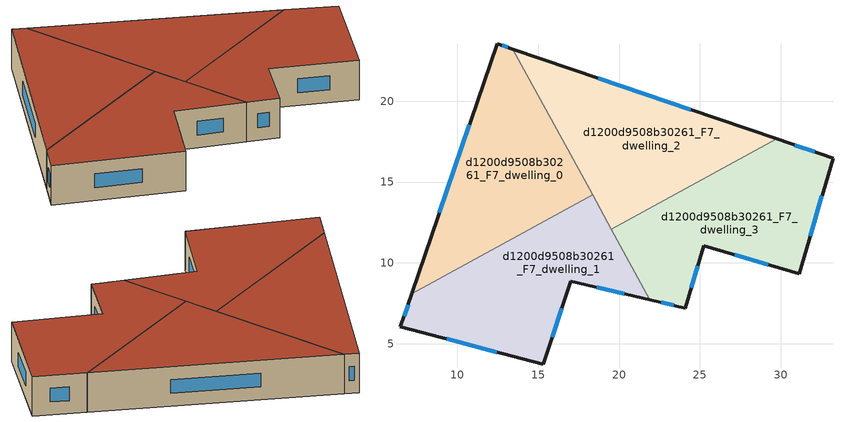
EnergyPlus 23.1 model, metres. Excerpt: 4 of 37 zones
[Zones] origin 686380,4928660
d1200d9508b30261_F7_dwelling_0
 floor to d1200d9508b30261_F6_dwelling_0 (EU_floor_Construction): 13.43,23.23 18.36,14.2 7.18,8.08 12.45,23.56 z21
 wall outside (EU_wall_Construction): 13.43,23.23 12.45,23.56 7.18,8.08 z21:24
 wall to d1200d9508b30261_F7_dwelling_1 (EU_wall_Construction): 7.18,8.08 18.36,14.2 z21:24
 wall to d1200d9508b30261_F7_dwelling_2 (EU_wall_Construction): 18.36,14.2 13.43,23.23 z21:24
 window (EU_Window_Construction): 13.11,23.34 12.77,23.45 / 10.74,18.54 8.89,13.1 z21.97:23.03
 roof outside (EU_roof_Construction): 18.36,14.2 13.43,23.23 12.45,23.56 7.18,8.08 z24
d1200d9508b30261_F7_dwelling_1
 floor to d1200d9508b30261_F6_dwelling_1 (EU_floor_Construction): 18.36,14.2 21.91,7.72 17.03,8.86 15.31,3.73 6.48,6.05 7.18,8.08 z21
 wall outside (EU_wall_Construction): 7.18,8.08 6.48,6.05 15.31,3.73 17.03,8.86 21.91,7.72 z21:24
 wall to d1200d9508b30261_F7_dwelling_3 (EU_wall_Construction): 21.91,7.72 19.53,12.08 z21:24
 wall to d1200d9508b30261_F7_dwelling_2 (EU_wall_Construction): 19.53,12.08 18.36,14.2 z21:24
 window (EU_Window_Construction): 18.61,8.49 20.33,8.09 / 15.86,5.39 16.47,7.2 / 9.34,5.3 12.45,4.48 / 6.95,7.42 6.71,6.71 z21.97:23.03
 roof outside (EU_roof_Construction): 21.91,7.72 18.36,14.2 7.18,8.08 6.48,6.05 15.31,3.73 17.03,8.86 z24
d1200d9508b30261_F7_dwelling_2
 floor to d1200d9508b30261_F6_dwelling_2 (EU_floor_Construction): 29.74,17.67 19.53,12.08 13.43,23.23 z21
 wall outside (EU_wall_Construction): 29.74,17.67 13.43,23.23 z21:24
 wall to d1200d9508b30261_F7_dwelling_3 (EU_wall_Construction): 19.53,12.08 29.74,17.67 z21:24
 window (EU_Window_Construction): 24.45,19.47 18.71,21.43 z21.97:23.03
 roof outside (EU_roof_Construction): 29.74,17.67 13.43,23.23 19.53,12.08 z24
d1200d9508b30261_F7_dwelling_3
 floor to d1200d9508b30261_F6_dwelling_3 (EU_floor_Construction): 33.23,16.48 31.14,9.34 25.23,11.07 24.1,7.21 21.91,7.72 19.53,12.08 29.74,17.67 z21
 wall outside (EU_wall_Construction): 21.91,7.72 24.1,7.21 25.23,11.07 31.14,9.34 33.23,16.48 29.74,17.67 z21:24
 window (EU_Window_Construction): 24.47,8.46 24.87,9.82 / 22.62,7.55 23.39,7.37 / 32.1,16.87 30.87,17.28 / 31.82,11.65 32.55,14.16 / 27.15,10.51 29.22,9.9 z21.97:23.03
 roof outside (EU_roof_Construction): 31.14,9.34 33.23,16.48 29.74,17.67 19.53,12.08 21.91,7.72 24.1,7.21 25.23,11.07 z24
[Building]
EU S2 Campaign: North Axis=0; Terrain=City; Solar Distribution=FullExterior
[Site:Location]
Bologna: Latitude=44.5; Longitude=11.25; Time Zone=1; Elevation=37
[SizingPeriod:WeatherFileDays]
AnnualSizingPeriod: Begin Month=1; Begin Day of Month=1; End Month=12; End Day of Month=31; Day of Week for Start Day=Monday; Use Weather File Daylight Saving Period=No; Use Weather File Rain and Snow Indicators=No
[MATERIAL]
EU_InternalMass_Material: Roughness=MediumRough; Thickness=0.1; Conductivity=1; Density=1800; Specific Heat=900; Thermal Absorptance=0.9; Solar Absorptance=0.7; Visible Absorptance=0.7
[MATERIAL:NOMASS] Roughness=MediumRough; Thermal Absorptance=0.9; Solar Absorptance=0.7; Visible Absorptance=0.7
Name | Thermal Resistance
EU_wall_NoMass | 0.779417
EU_roof_NoMass | 0.435466
EU_floor_NoMass | 0.588222
[WINDOWMATERIAL:SIMPLEGLAZINGSYSTEM]
EU_Window_SimpleGlazing: UFactor=5.16242; Solar Heat Gain Coefficient=0.85; Visible Transmittance=0.85
[CONSTRUCTION]
EU_wall_Construction: EU_wall_NoMass
EU_roof_Construction: EU_roof_NoMass
EU_floor_Construction: EU_floor_NoMass
EU_Window_Construction: EU_Window_SimpleGlazing
EU_InternalMass_Construction: EU_InternalMass_Material
[ZONE] Type=1; Multiplier=1; Ceiling Height=autocalculate; Floor Area=autocalculate; Part of Total Floor Area=Yes
Name | Volume
d1200d9508b30261_F7_dwelling_0 | 221.922
d1200d9508b30261_F7_dwelling_1 | 221.919
d1200d9508b30261_F7_dwelling_2 | 221.965
d1200d9508b30261_F7_dwelling_3 | 221.936
[INTERNALMASS] Construction=EU_InternalMass_Construction
Name | Zone or ZoneList | Surface Area
d1200d9508b30261_F7_dwelling_0_EU_InternalMass | d1200d9508b30261_F7_dwelling_0 | 73.9728
d1200d9508b30261_F7_dwelling_1_EU_InternalMass | d1200d9508b30261_F7_dwelling_1 | 73.9734
d1200d9508b30261_F7_dwelling_2_EU_InternalMass | d1200d9508b30261_F7_dwelling_2 | 73.9838
d1200d9508b30261_F7_dwelling_3_EU_InternalMass | d1200d9508b30261_F7_dwelling_3 | 73.9794
[OTHEREQUIPMENT] Fuel Type=Electricity; Design Level Calculation Method=Watts/Area; Power per Zone Floor Area=1; Fraction Latent=0; Fraction Radiant=0; Fraction Lost=0; Carbon Dioxide Generation Rate=0; EndUse Subcategory=EU_Step8_InternalGains
Name | Zone or ZoneList or Space or SpaceList | Schedule
EU_Step8_InternalGain_d1200d9508b30261_F7_dwelling_0_f000 | d1200d9508b30261_F7_dwelling_0 | EU_Step8_GainSchedule_d1200d9508b30261_F7_dwelling_0_f000
EU_Step8_InternalGain_d1200d9508b30261_F7_dwelling_1_f000 | d1200d9508b30261_F7_dwelling_1 | EU_Step8_GainSchedule_d1200d9508b30261_F7_dwelling_1_f000
EU_Step8_InternalGain_d1200d9508b30261_F7_dwelling_2_f000 | d1200d9508b30261_F7_dwelling_2 | EU_Step8_GainSchedule_d1200d9508b30261_F7_dwelling_2_f000
EU_Step8_InternalGain_d1200d9508b30261_F7_dwelling_3_f000 | d1200d9508b30261_F7_dwelling_3 | EU_Step8_GainSchedule_d1200d9508b30261_F7_dwelling_3_f000
[ZONEVENTILATION:DESIGNFLOWRATE] Schedule=EU_AlwaysOn; Design Flow Rate Calculation Method=AirChanges/Hour; Air Changes per Hour=0.712058; Ventilation Type=Natural; Fan Pressure Rise=0; Fan Total Efficiency=1; Constant Term Coefficient=1; Temperature Term Coefficient=0; Velocity Term Coefficient=0; Velocity Squared Term Coefficient=0; Minimum Indoor Temperature=-100; Maximum Indoor Temperature=100; Delta Temperature=-100; Minimum Outdoor Temperature=-100; Maximum Outdoor Temperature=100; Maximum Wind Speed=40
Name | Zone or ZoneList or Space or SpaceList
EU_ConstantAir_d1200d9508b30261_F7_dwelling_0 | d1200d9508b30261_F7_dwelling_0
EU_ConstantAir_d1200d9508b30261_F7_dwelling_1 | d1200d9508b30261_F7_dwelling_1
EU_ConstantAir_d1200d9508b30261_F7_dwelling_2 | d1200d9508b30261_F7_dwelling_2
EU_ConstantAir_d1200d9508b30261_F7_dwelling_3 | d1200d9508b30261_F7_dwelling_3
[HVACTEMPLATE:THERMOSTAT] Constant Heating Setpoint=20; Constant Cooling Setpoint=50
EU_HeatOnly_d1200d9508b30261_F3_dwelling_0; EU_HeatOnly_d1200d9508b30261_F3_dwelling_1; EU_HeatOnly_d1200d9508b30261_F3_dwelling_2; EU_HeatOnly_d1200d9508b30261_F3_dwelling_3; EU_HeatOnly_d1200d9508b30261_F3_dwelling_4; EU_HeatOnly_d1200d9508b30261_F4_dwelling_0; EU_HeatOnly_d1200d9508b30261_F4_dwelling_1; EU_HeatOnly_d1200d9508b30261_F4_dwelling_2; EU_HeatOnly_d1200d9508b30261_F4_dwelling_3; EU_HeatOnly_d1200d9508b30261_F4_dwelling_4; EU_HeatOnly_d1200d9508b30261_F5_dwelling_0; EU_HeatOnly_d1200d9508b30261_F5_dwelling_1; EU_HeatOnly_d1200d9508b30261_F5_dwelling_2; EU_HeatOnly_d1200d9508b30261_F5_dwelling_3; EU_HeatOnly_d1200d9508b30261_F6_dwelling_0; EU_HeatOnly_d1200d9508b30261_F6_dwelling_1; EU_HeatOnly_d1200d9508b30261_F6_dwelling_2; EU_HeatOnly_d1200d9508b30261_F6_dwelling_3; EU_HeatOnly_d1200d9508b30261_F7_dwelling_0; EU_HeatOnly_d1200d9508b30261_F7_dwelling_1; EU_HeatOnly_d1200d9508b30261_F7_dwelling_2; EU_HeatOnly_d1200d9508b30261_F7_dwelling_3
[HVACTEMPLATE:ZONE:IDEALLOADSAIRSYSTEM] System Availability Schedule=EU_AlwaysOn; Maximum Heating Supply Air Temperature=50; Minimum Cooling Supply Air Temperature=13; Maximum Heating Supply Air Humidity Ratio=0.0156; Minimum Cooling Supply Air Humidity Ratio=0.0077; Heating Limit=NoLimit; Cooling Limit=NoLimit; Heating Availability Schedule=EU_AlwaysOn; Cooling Availability Schedule=EU_CoolingOff; Dehumidification Control Type=ConstantSensibleHeatRatio; Cooling Sensible Heat Ratio=0.7; Dehumidification Setpoint=60; Humidification Control Type=None; Humidification Setpoint=30; Outdoor Air Method=None; Outdoor Air Flow Rate per Person=0.00944; Outdoor Air Flow Rate per Zone Floor Area=0; Outdoor Air Flow Rate per Zone=0; Demand Controlled Ventilation Type=None; Outdoor Air Economizer Type=NoEconomizer; Heat Recovery Type=None; Sensible Heat Recovery Effectiveness=0.7; Latent Heat Recovery Effectiveness=0.65
Name | Template Thermostat
d1200d9508b30261_F7_dwelling_0 | EU_HeatOnly_d1200d9508b30261_F7_dwelling_0
d1200d9508b30261_F7_dwelling_1 | EU_HeatOnly_d1200d9508b30261_F7_dwelling_1
d1200d9508b30261_F7_dwelling_2 | EU_HeatOnly_d1200d9508b30261_F7_dwelling_2
d1200d9508b30261_F7_dwelling_3 | EU_HeatOnly_d1200d9508b30261_F7_dwelling_3
[SIZING:ZONE] Zone Cooling Design Supply Air Temperature Input Method=SupplyAirTemperature; Zone Cooling Design Supply Air Temperature=13; Zone Heating Design Supply Air Temperature Input Method=SupplyAirTemperature; Zone Heating Design Supply Air Temperature=50; Zone Cooling Design Supply Air Humidity Ratio=0.008; Zone Heating Design Supply Air Humidity Ratio=0.008; Cooling Design Air Flow Method=DesignDay; Cooling Design Air Flow Rate=0; Cooling Minimum Air Flow per Zone Floor Area=0.000762; Cooling Minimum Air Flow=0; Cooling Minimum Air Flow Fraction=0.2; Heating Design Air Flow Method=DesignDay; Heating Design Air Flow Rate=0; Heating Maximum Air Flow per Zone Floor Area=0.002032; Heating Maximum Air Flow=0.141576; Heating Maximum Air Flow Fraction=0.3; Account for Dedicated Outdoor Air System=No; Dedicated Outdoor Air System Control Strategy=NeutralSupplyAir; Dedicated Outdoor Air Low Setpoint Temperature for Design=autosize; Dedicated Outdoor Air High Setpoint Temperature for Design=autosize; Zone Load Sizing Method=Sensible Load Only No Latent Load; Zone Latent Cooling Design Supply Air Humidity Ratio Input Method=HumidityRatioDifference; Zone Cooling Design Supply Air Humidity Ratio Difference=0.005; Zone Latent Heating Design Supply Air Humidity Ratio Input Method=HumidityRatioDifference; Zone Humidification Design Supply Air Humidity Ratio Difference=0.005
d1200d9508b30261_F7_dwelling_0; d1200d9508b30261_F7_dwelling_1; d1200d9508b30261_F7_dwelling_2; d1200d9508b30261_F7_dwelling_3
[SCHEDULE:CONSTANT]
Name | Hourly Value
EU_AlwaysOn | 1
EU_CoolingOff | 0
[SCHEDULE:FILE] Column Number=1; Rows to Skip at Top=0; Number of Hours of Data=8760; Column Separator=Comma; Interpolate to Timestep=No; Minutes per Item=60; Adjust Schedule for Daylight Savings=Yes
Name | File
EU_Step8_GainSchedule_d1200d9508b30261_F7_dwelling_0_f000 | ../../schedules/d1200d9508b30261/d1200d9508b30261_F7_dwelling_0_f000_gain.csv
EU_Step8_GainSchedule_d1200d9508b30261_F7_dwelling_1_f000 | ../../schedules/d1200d9508b30261/d1200d9508b30261_F7_dwelling_1_f000_gain.csv
EU_Step8_GainSchedule_d1200d9508b30261_F7_dwelling_2_f000 | ../../schedules/d1200d9508b30261/d1200d9508b30261_F7_dwelling_2_f000_gain.csv
EU_Step8_GainSchedule_d1200d9508b30261_F7_dwelling_3_f000 | ../../schedules/d1200d9508b30261/d1200d9508b30261_F7_dwelling_3_f000_gain.csv
